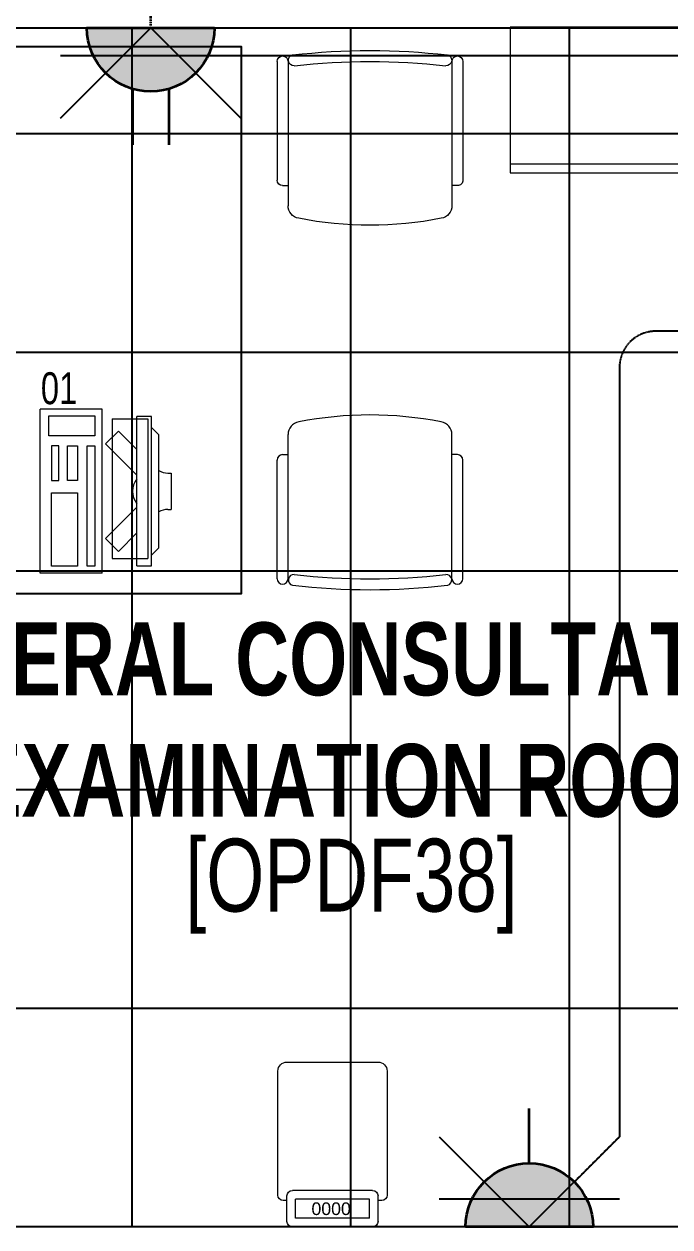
# Model space of a CAD drawing. Extents: x -178977 to 231842, y -29287 to 19916.
# Drawn here: x 45680 to 47452, y -6100 to -2800 of the extents above; entities that cross this region are included whole.
import ezdxf
from ezdxf.enums import TextEntityAlignment as Align

# ---------------------------------------------------------------- set-up
doc = ezdxf.new("R2010")
doc.units = 0
doc.header["$LTSCALE"] = 0.25
doc.linetypes.add('DASHDOT', pattern=[25.4, 12.7, -6.35, 0, -6.35])
doc.linetypes.add('HIDDEN', pattern=[9.525, 6.35, -3.175])
for name, color, linetype, lineweight in [('01-First Floor-FUR$0$72_EGR_BASE_TEXT', 252, 'Continuous', 5), ('01-First Floor-FUR$0$72_EGR_EQP_TAG', 142, 'Continuous', 5), ('01-First Floor-FUR$0$LOADING', 253, 'Continuous', 5), ('01-First Floor-FUR$0$Walls', 251, 'Continuous', 5), ('E-LITE-CLNG-CNDT', 6, 'DASHDOT', 35), ('E-LITE-EXIT-NUMB', 6, 'Continuous', 25), ('E-POWR-CLNG-CNDT', 6, 'DASHDOT', 35), ('E-POWR-FLOR-CNDT', 6, 'HIDDEN', 25), ('E-POWR-WALL @ 100', 4, 'Continuous', 35)]:
    doc.layers.add(name, color=color, linetype=linetype, lineweight=lineweight)
doc.layers.add('01-First Floor-FUR$0$FALSE CEILING', color=251, linetype='Continuous')
doc.layers.add('01-First Floor-FUR$0$TME-NON MEDICAL FURNITURE', color=242, linetype='Continuous')
doc.styles.add('01-First Floor-FUR$0$Standard', font='arial.ttf')
doc.styles.add('01-First Floor-FUR$0$X3G_ENTITY_257CFD', font='swisscl.ttf', dxfattribs={"height": 200})
doc.styles.add('01-First Floor-FUR$0$X3G_ENTITY_9EC9', font='swisscl.ttf', dxfattribs={"height": 0.2})
doc.styles.add('01-First Floor-FUR$0$X3G_ENTITY_9F38', font='swisscl.ttf', dxfattribs={"height": 0.2})
doc.styles.add('DC_SIMPLEX', font='SIMPLEX.shx', dxfattribs={"width": 0.7})

# ---------------------------------------------------------------- blocks, each defined once
blk = doc.blocks.new('01-First Floor-FUR$0$GF21027-P')
at = {"layer": '01-First Floor-FUR$0$LOADING'}
for p, q in [((0.4, 0.4), (-0.4, 0.4)), ((-0.4, 0.4), (-0.4, 0)), ((0.4, 0), (0.4, 0.4)), ((-0.4, 0.025), (0.4, 0.025)), ((-0.4, 0), (0.4, 0))]:
    blk.add_line(p, q, dxfattribs=at)
blk = doc.blocks.new('01-First Floor-FUR$0$HF13461A-P')
at = {"layer": '01-First Floor-FUR$0$LOADING'}
for p, q in [((0.0229, 0.4353), (0.0229, 0.3653)), ((0.2579, 0.4503), (0.0379, 0.4503)), ((0.2729, 0.4353), (0.2729, 0.3653)), ((0.2493, 0.4266), (0.0466, 0.4266)), ((0.0466, 0.4266), (0.0466, 0.3739)), ((0.2493, 0.4266), (0.2493, 0.3739)), ((0.0229, 0.3778), (0.0129, 0.3778)), ((0.2493, 0.3739), (0.0466, 0.3739)), ((0.2829, 0.3778), (0.2729, 0.3778)), ((-0.0021, 0.3628), (-0.0021, 0.0228)), ((0.2579, 0.3503), (0.0379, 0.3503)), ((0.2979, 0.0228), (0.2979, 0.3628)), ((0.0229, -0.0022), (0.2729, -0.0022))]:
    blk.add_line(p, q, dxfattribs=at)
for centre, radius, start, end in [((0.0379, 0.4353), 0.015, 90, 180), ((0.2579, 0.4353), 0.015, 0, 90), ((0.0129, 0.3628), 0.015, 90, 180), ((0.0379, 0.3653), 0.015, 180, 270), ((0.2579, 0.3653), 0.015, 270, 0), ((0.2829, 0.3628), 0.015, 0, 90), ((0.0229, 0.0228), 0.025, 180, 270), ((0.2729, 0.0228), 0.025, 270, 0)]:
    blk.add_arc(centre, radius, start, end, dxfattribs=at)
at = {"layer": '01-First Floor-FUR$0$LOADING', "style": '01-First Floor-FUR$0$Standard'}
blk.add_text('0000', height=0.03477, dxfattribs=at).set_placement((0.0901, 0.3829))
blk = doc.blocks.new('01-First Floor-FUR$0$GF21016-P')
at = {"layer": '01-First Floor-FUR$0$LOADING', "extrusion": (-1.24384e-09, -1.20261e-09, -1)}
for p, q in [((0.0128, 0.0179), (0.0128, 0.4136)), ((0.4628, 0.0179), (0.4628, 0.4136)), ((-0.0172, 0.0179), (-0.0172, 0.3435)), ((-0.0022, 0.3585), (0.0128, 0.3585)), ((0.4778, 0.3585), (0.4628, 0.3585)), ((0.4928, 0.0179), (0.4928, 0.3435)), ((0.4778, 0.0029), (0.4778, 0.0029))]:
    blk.add_line(p, q, dxfattribs=at)
for centre, radius, start, end in [((-0.2378, -0.5362), 1.0036, 78.7568, 101.2432), ((-0.0478, 0.4136), 0.035, 0, 80.6557), ((-0.4278, 0.4136), 0.035, 99.3443, 180), ((0.0022, 0.3435), 0.015, 0, 90), ((-0.4778, 0.3435), 0.015, 90, 180), ((0.0022, 0.0179), 0.015, 270, 0), ((0.0022, 0.0179), 0.015, 180, 270), ((-0.0284, 0.0145), 0.015, 284.3864, 95.5209), ((-0.2378, 1.8734), 1.8855, 263.5119, 276.4881), ((-0.2378, 1.8928), 1.8749, 263.6341, 276.3659), ((-0.4471, 0.0145), 0.015, 84.4791, 255.6136), ((-0.4778, 0.0179), 0.015, 270, 0), ((-0.4778, 0.0179), 0.015, 180, 270)]:
    blk.add_arc(centre, radius, start, end, dxfattribs=at)
blk = doc.blocks.new('01-First Floor-FUR$0$ITCWLS1-P')
at = {"layer": '01-First Floor-FUR$0$LOADING'}
for p, q in [((-0.2651, 0.43, 0), (-0.3051, 0.43, 0)), ((-0.3051, 0.43, 0), (-0.3051, 0.02, 0)), ((-0.2651, 0.43, 0), (-0.2651, 0.02, 0)), ((-0.17, 0.45), (-0.17, 0)), ((-0.17, 0.45), (0, 0.45)), ((-0.1496, 0.4305), (-0.1291, 0.4305)), ((-0.1291, 0.4305), (-0.1291, 0.4089)), ((0, 0.45), (0, 0)), ((-0.3251, 0.38, 0), (-0.3051, 0.4, 0)), ((-0.197, 0.4094), (-0.295, 0.4094)), ((-0.295, 0.0264), (-0.295, 0.4094)), ((-0.197, 0.0264), (-0.197, 0.4094)), ((-0.3251, 0.38, 0), (-0.3251, 0.07, 0)), ((-0.3503, 0.275), (-0.3596, 0.275)), ((-0.3596, 0.175), (-0.3596, 0.275)), ((-0.3503, 0.175), (-0.3596, 0.175)), ((-0.3251, 0.07, 0), (-0.3051, 0.05, 0)), ((-0.3051, 0.02, 0), (-0.2651, 0.02, 0)), ((-0.197, 0.0264), (-0.295, 0.0264)), ((-0.17, 0), (0, 0))]:
    blk.add_line(p, q, dxfattribs=at)
at = {"layer": '01-First Floor-FUR$0$LOADING', "extrusion": (2.48281e-10, 3.18408e-10, -1)}
for p, q in [((-0.2651, 0.3395), (-0.2144, 0.3902)), ((-0.1791, 0.3548), (-0.2144, 0.3902)), ((-0.2651, 0.2688), (-0.1791, 0.3548))]:
    blk.add_line(p, q, dxfattribs=at)
at = {"layer": '01-First Floor-FUR$0$LOADING', "extrusion": (2.48281e-10, -3.18408e-10, -1)}
for p, q in [((-0.2651, 0.1812), (-0.1791, 0.0952)), ((-0.2651, 0.1105), (-0.2144, 0.0598)), ((-0.1791, 0.0952), (-0.2144, 0.0598))]:
    blk.add_line(p, q, dxfattribs=at)
at = {"layer": '01-First Floor-FUR$0$LOADING'}
for points in [[(-0.1291, 0.4089), (-0.1291, 0.1), (-0.1496, 0.1), (-0.1496, 0.4305)], [(-0.1496, 0.1), (-0.1496, 0.1), (-0.1496, 0.1), (-0.1496, 0.1), (-0.1496, 0.1), (-0.1496, 0.1), (-0.1496, 0.1), (-0.1496, 0.1), (-0.1496, 0.1)], [(-0.1496, 0.1), (-0.1496, 0.1), (-0.1496, 0.1), (-0.1496, 0.1), (-0.1496, 0.1), (-0.1496, 0.1), (-0.1496, 0.1), (-0.1496, 0.1), (-0.1496, 0.1), (-0.1496, 0.1), (-0.1496, 0.1), (-0.1496, 0.1), (-0.1496, 0.1), (-0.1496, 0.1), (-0.1496, 0.1), (-0.1496, 0.1), (-0.1496, 0.1), (-0.1496, 0.1)], [(-0.1496, 0.1), (-0.1496, 0.1), (-0.1496, 0.1), (-0.1496, 0.1), (-0.1496, 0.1), (-0.1496, 0.1), (-0.1496, 0.1), (-0.1496, 0.1), (-0.1496, 0.1), (-0.1496, 0.1)], [(-0.1496, 0.1), (-0.1496, 0.1), (-0.1496, 0.1), (-0.1496, 0.1), (-0.1496, 0.1), (-0.1496, 0.1), (-0.1496, 0.1)], [(-0.1496, 0.1), (-0.1496, 0.1), (-0.1496, 0.1), (-0.1496, 0.1), (-0.1496, 0.1), (-0.1496, 0.1), (-0.1496, 0.1), (-0.1496, 0.1), (-0.1496, 0.1), (-0.1496, 0.1)], [(-0.1496, 0.1), (-0.1496, 0.1), (-0.1496, 0.1), (-0.1496, 0.1), (-0.1496, 0.1), (-0.1496, 0.1), (-0.1496, 0.1), (-0.1496, 0.1), (-0.1496, 0.1), (-0.1496, 0.1), (-0.1496, 0.1), (-0.1496, 0.1), (-0.1496, 0.1), (-0.1496, 0.1), (-0.1496, 0.1)], [(-0.1496, 0.1), (-0.1496, 0.1), (-0.1496, 0.1), (-0.1496, 0.1), (-0.1496, 0.1), (-0.1496, 0.1), (-0.1496, 0.1), (-0.1496, 0.1), (-0.1496, 0.1), (-0.1496, 0.1)], [(-0.1496, 0.1), (-0.1496, 0.1), (-0.1496, 0.1), (-0.1496, 0.1), (-0.1496, 0.1), (-0.1496, 0.1), (-0.1496, 0.1), (-0.1496, 0.1), (-0.1496, 0.1), (-0.1496, 0.1)], [(-0.1496, 0.1), (-0.1496, 0.1), (-0.1496, 0.1), (-0.1496, 0.1), (-0.1496, 0.1), (-0.1496, 0.1), (-0.1496, 0.1), (-0.1496, 0.1), (-0.1496, 0.1), (-0.1496, 0.1), (-0.1496, 0.1), (-0.1496, 0.1), (-0.1496, 0.1), (-0.1496, 0.1), (-0.1496, 0.1), (-0.1496, 0.1), (-0.1496, 0.1), (-0.1496, 0.1), (-0.1496, 0.1), (-0.1496, 0.1), (-0.1496, 0.1), (-0.1496, 0.1), (-0.1496, 0.1), (-0.1496, 0.1), (-0.1496, 0.1), (-0.1496, 0.1), (-0.1496, 0.1), (-0.1496, 0.1), (-0.1496, 0.1), (-0.1496, 0.1), (-0.1496, 0.1), (-0.1496, 0.1), (-0.1496, 0.1), (-0.1496, 0.1), (-0.1496, 0.1), (-0.1496, 0.1), (-0.1496, 0.1), (-0.1496, 0.1), (-0.1496, 0.1), (-0.1496, 0.1), (-0.1496, 0.1), (-0.1496, 0.1), (-0.1496, 0.1), (-0.1496, 0.1), (-0.1496, 0.1), (-0.1496, 0.1), (-0.1496, 0.1), (-0.1496, 0.1), (-0.1496, 0.1), (-0.1496, 0.1), (-0.1496, 0.1), (-0.1496, 0.1), (-0.1496, 0.1), (-0.1496, 0.1)], [(-0.1496, 0.1), (-0.1496, 0.1), (-0.1496, 0.1), (-0.1496, 0.1), (-0.1496, 0.1), (-0.1496, 0.1), (-0.1496, 0.1), (-0.1496, 0.1), (-0.1496, 0.1), (-0.1496, 0.1), (-0.1496, 0.1), (-0.1496, 0.1), (-0.1496, 0.1), (-0.1496, 0.1), (-0.1496, 0.1), (-0.1496, 0.1), (-0.1496, 0.1), (-0.1496, 0.1), (-0.1496, 0.1), (-0.1496, 0.1), (-0.1496, 0.1), (-0.1496, 0.1), (-0.1496, 0.1), (-0.1496, 0.1), (-0.1496, 0.1), (-0.1496, 0.1), (-0.1496, 0.1), (-0.1496, 0.1), (-0.1496, 0.1), (-0.1496, 0.1), (-0.1496, 0.1), (-0.1496, 0.1), (-0.1496, 0.1), (-0.1496, 0.1), (-0.1496, 0.1), (-0.1496, 0.1), (-0.1496, 0.1), (-0.1496, 0.1), (-0.1496, 0.1), (-0.1496, 0.1), (-0.1496, 0.1), (-0.1496, 0.1), (-0.1496, 0.1), (-0.1496, 0.1), (-0.1496, 0.1), (-0.1496, 0.1), (-0.1496, 0.1), (-0.1496, 0.1), (-0.1496, 0.1), (-0.1496, 0.1), (-0.1496, 0.1), (-0.1496, 0.1), (-0.1496, 0.1), (-0.1496, 0.1), (-0.1496, 0.1), (-0.1496, 0.1), (-0.1496, 0.1), (-0.1496, 0.1), (-0.1496, 0.1), (-0.1496, 0.1), (-0.1496, 0.1), (-0.1496, 0.1), (-0.1496, 0.1), (-0.1496, 0.1), (-0.1496, 0.1), (-0.1496, 0.1), (-0.1496, 0.1), (-0.1496, 0.1), (-0.1496, 0.1), (-0.1496, 0.1), (-0.1496, 0.1), (-0.1496, 0.1), (-0.1496, 0.1), (-0.1496, 0.1), (-0.1496, 0.1), (-0.1496, 0.1), (-0.1496, 0.1), (-0.1496, 0.1), (-0.1496, 0.1), (-0.1496, 0.1), (-0.1496, 0.1), (-0.1496, 0.1), (-0.1496, 0.1), (-0.1496, 0.1), (-0.1496, 0.1), (-0.1496, 0.1), (-0.1496, 0.1), (-0.1496, 0.1), (-0.1496, 0.1)], [(-0.1496, 0.1), (-0.1496, 0.1), (-0.1496, 0.1), (-0.1496, 0.1), (-0.1496, 0.1), (-0.1496, 0.1), (-0.1496, 0.1), (-0.1496, 0.1), (-0.1496, 0.1), (-0.1496, 0.1), (-0.1496, 0.1), (-0.1496, 0.1)], [(-0.1496, 0.1), (-0.1496, 0.1), (-0.1496, 0.1), (-0.1496, 0.1), (-0.1496, 0.1), (-0.1496, 0.1), (-0.1496, 0.1)], [(-0.1496, 0.1), (-0.1496, 0.1), (-0.1496, 0.1), (-0.1496, 0.1), (-0.1496, 0.1), (-0.1496, 0.1), (-0.1496, 0.1), (-0.1496, 0.1), (-0.1496, 0.1), (-0.1496, 0.1), (-0.1496, 0.1), (-0.1496, 0.1), (-0.1496, 0.1), (-0.1496, 0.1), (-0.1496, 0.1), (-0.1496, 0.1), (-0.1496, 0.1)], [(-0.1496, 0.1), (-0.1496, 0.1), (-0.1496, 0.1), (-0.1496, 0.1), (-0.1496, 0.1), (-0.1496, 0.1), (-0.1496, 0.1), (-0.1496, 0.1), (-0.1496, 0.1), (-0.1496, 0.1), (-0.1496, 0.1), (-0.1496, 0.1), (-0.1496, 0.1), (-0.1496, 0.1), (-0.1496, 0.1), (-0.1496, 0.1), (-0.1496, 0.1), (-0.1496, 0.1), (-0.1496, 0.1), (-0.1496, 0.1), (-0.1496, 0.1), (-0.1496, 0.1), (-0.1496, 0.1), (-0.1496, 0.1), (-0.1496, 0.1), (-0.1496, 0.1), (-0.1496, 0.1), (-0.1496, 0.1), (-0.1496, 0.1), (-0.1496, 0.1), (-0.1496, 0.1), (-0.1496, 0.1), (-0.1496, 0.1), (-0.1496, 0.1), (-0.1496, 0.1), (-0.1496, 0.1), (-0.1496, 0.1), (-0.1496, 0.1), (-0.1496, 0.1), (-0.1496, 0.1), (-0.1496, 0.1), (-0.1496, 0.1), (-0.1496, 0.1), (-0.1496, 0.1), (-0.1496, 0.1), (-0.1496, 0.1), (-0.1496, 0.1), (-0.1496, 0.1), (-0.1496, 0.1), (-0.1496, 0.1), (-0.1496, 0.1), (-0.1496, 0.1), (-0.1496, 0.1), (-0.1496, 0.1), (-0.1496, 0.1), (-0.1496, 0.1), (-0.1496, 0.1), (-0.1496, 0.1), (-0.1496, 0.1), (-0.1496, 0.1), (-0.1496, 0.1), (-0.1496, 0.1), (-0.1496, 0.1), (-0.1496, 0.1), (-0.1496, 0.1), (-0.1496, 0.1), (-0.1496, 0.1), (-0.1496, 0.1), (-0.1496, 0.1), (-0.1496, 0.1), (-0.1496, 0.1), (-0.1496, 0.1), (-0.1496, 0.1), (-0.1496, 0.1), (-0.1496, 0.1), (-0.1496, 0.1), (-0.1496, 0.1), (-0.1496, 0.1), (-0.1496, 0.1), (-0.1496, 0.1), (-0.1496, 0.1), (-0.1496, 0.1), (-0.1496, 0.1), (-0.1496, 0.1), (-0.1496, 0.1), (-0.1496, 0.1), (-0.1496, 0.1), (-0.1496, 0.1), (-0.1496, 0.1), (-0.1496, 0.1), (-0.1496, 0.1), (-0.1496, 0.1), (-0.1496, 0.1), (-0.1496, 0.1), (-0.1496, 0.1), (-0.1496, 0.1), (-0.1496, 0.1), (-0.1496, 0.1), (-0.1496, 0.1), (-0.1496, 0.1), (-0.1496, 0.1), (-0.1496, 0.1), (-0.1496, 0.1), (-0.1496, 0.1), (-0.1496, 0.1), (-0.1496, 0.1), (-0.1496, 0.1), (-0.1496, 0.1), (-0.1496, 0.1), (-0.1496, 0.1), (-0.1496, 0.1)], [(-0.1496, 0.1), (-0.1496, 0.1), (-0.1496, 0.1), (-0.1496, 0.1), (-0.1496, 0.1), (-0.1496, 0.1), (-0.1496, 0.1), (-0.1496, 0.1)]]:
    blk.add_lwpolyline(points, dxfattribs=at)
for points in [[(-0.1019, 0.4305), (-0.0304, 0.4305), (-0.0304, 0.2294), (-0.1019, 0.2294)], [(-0.1019, 0.1954), (-0.0747, 0.1954), (-0.0747, 0.1), (-0.1019, 0.1)], [(-0.0304, 0.1954), (-0.0508, 0.1954), (-0.0508, 0.1), (-0.0304, 0.1)], [(-0.1496, 0.1), (-0.1496, 0.1), (-0.1496, 0.1), (-0.1496, 0.1), (-0.1496, 0.1), (-0.1496, 0.1), (-0.1496, 0.1), (-0.1496, 0.1), (-0.1496, 0.1), (-0.1496, 0.1), (-0.1496, 0.1), (-0.1496, 0.1), (-0.1496, 0.1), (-0.1496, 0.1), (-0.1496, 0.1), (-0.1496, 0.1), (-0.1496, 0.1), (-0.1496, 0.1), (-0.1496, 0.1), (-0.1496, 0.1), (-0.1496, 0.1), (-0.1496, 0.1), (-0.1496, 0.1), (-0.1496, 0.1), (-0.1496, 0.1), (-0.1496, 0.1), (-0.1496, 0.1), (-0.1496, 0.1), (-0.1496, 0.1), (-0.1496, 0.1), (-0.1496, 0.1), (-0.1496, 0.1), (-0.1496, 0.1), (-0.1496, 0.1), (-0.1496, 0.1), (-0.1496, 0.1), (-0.1496, 0.1), (-0.1496, 0.1), (-0.1496, 0.1), (-0.1496, 0.1), (-0.1496, 0.1), (-0.1496, 0.1), (-0.1496, 0.1), (-0.1496, 0.1), (-0.1496, 0.1), (-0.1496, 0.1), (-0.1496, 0.1), (-0.1496, 0.1), (-0.1496, 0.1), (-0.1496, 0.1), (-0.1496, 0.1), (-0.1496, 0.1), (-0.1496, 0.1), (-0.1496, 0.1), (-0.1496, 0.1), (-0.1496, 0.1), (-0.1496, 0.1), (-0.1496, 0.1), (-0.1496, 0.1), (-0.1496, 0.1), (-0.1496, 0.1), (-0.1496, 0.1), (-0.1496, 0.1), (-0.1496, 0.1), (-0.1496, 0.1), (-0.1496, 0.1), (-0.1496, 0.1), (-0.1496, 0.1), (-0.1496, 0.1), (-0.1496, 0.1), (-0.1496, 0.1), (-0.1496, 0.1), (-0.1496, 0.1), (-0.1496, 0.1), (-0.1496, 0.1), (-0.1496, 0.1), (-0.1496, 0.1), (-0.1496, 0.1), (-0.1496, 0.1), (-0.1496, 0.1), (-0.1496, 0.1), (-0.1496, 0.1), (-0.1496, 0.1), (-0.1496, 0.1), (-0.1496, 0.1), (-0.1496, 0.1), (-0.1496, 0.1), (-0.1496, 0.1), (-0.1496, 0.1), (-0.1496, 0.1), (-0.1496, 0.1), (-0.1496, 0.1), (-0.1496, 0.1), (-0.1496, 0.1), (-0.1496, 0.1), (-0.1496, 0.1), (-0.1496, 0.1), (-0.1496, 0.1), (-0.1496, 0.1), (-0.1496, 0.1), (-0.1496, 0.1), (-0.1496, 0.1), (-0.1496, 0.1), (-0.1496, 0.1), (-0.1496, 0.1), (-0.1496, 0.1), (-0.1496, 0.1), (-0.1496, 0.1), (-0.1496, 0.1), (-0.1496, 0.1), (-0.1496, 0.1), (-0.1496, 0.1), (-0.1496, 0.1), (-0.1496, 0.1), (-0.1496, 0.1), (-0.1496, 0.1), (-0.1496, 0.1), (-0.1496, 0.1), (-0.1496, 0.1), (-0.1496, 0.1), (-0.1496, 0.1), (-0.1496, 0.1), (-0.1496, 0.1), (-0.1496, 0.1), (-0.1496, 0.1), (-0.1496, 0.1), (-0.1496, 0.1), (-0.1496, 0.1), (-0.1496, 0.1), (-0.1496, 0.1), (-0.1496, 0.1), (-0.1496, 0.1), (-0.1496, 0.1), (-0.1496, 0.1), (-0.1496, 0.1), (-0.1496, 0.1), (-0.1496, 0.1), (-0.1496, 0.1), (-0.1496, 0.1), (-0.1496, 0.1), (-0.1496, 0.1), (-0.1496, 0.1), (-0.1496, 0.1), (-0.1496, 0.1), (-0.1496, 0.1), (-0.1496, 0.1), (-0.1496, 0.1), (-0.1496, 0.1), (-0.1496, 0.1), (-0.1496, 0.1), (-0.1496, 0.1), (-0.1496, 0.1), (-0.1496, 0.1), (-0.1496, 0.1), (-0.1496, 0.1), (-0.1496, 0.1), (-0.1496, 0.1), (-0.1496, 0.1), (-0.1496, 0.1), (-0.1496, 0.1), (-0.1496, 0.1), (-0.1496, 0.1), (-0.1496, 0.1), (-0.1496, 0.1), (-0.1496, 0.1), (-0.1496, 0.1), (-0.1496, 0.1), (-0.1496, 0.1), (-0.1496, 0.1), (-0.1496, 0.1), (-0.1496, 0.1), (-0.1496, 0.1), (-0.1496, 0.1), (-0.1496, 0.1), (-0.1496, 0.1), (-0.1496, 0.1), (-0.1496, 0.1), (-0.1496, 0.1), (-0.1496, 0.1), (-0.1496, 0.1), (-0.1496, 0.1), (-0.1496, 0.1), (-0.1496, 0.1), (-0.1496, 0.1), (-0.1496, 0.1), (-0.1496, 0.1), (-0.1496, 0.1), (-0.1496, 0.1), (-0.1496, 0.1), (-0.1496, 0.1), (-0.1496, 0.1), (-0.1496, 0.1), (-0.1496, 0.1), (-0.1496, 0.1), (-0.1496, 0.1), (-0.1496, 0.1), (-0.1496, 0.1), (-0.1496, 0.1), (-0.1496, 0.1), (-0.1496, 0.1), (-0.1496, 0.1), (-0.1496, 0.1), (-0.1496, 0.1), (-0.1496, 0.1), (-0.1496, 0.1), (-0.1496, 0.1), (-0.1496, 0.1), (-0.1496, 0.1), (-0.1496, 0.1), (-0.1496, 0.1), (-0.1496, 0.1), (-0.1496, 0.1), (-0.1496, 0.1), (-0.1496, 0.1), (-0.1496, 0.1), (-0.1496, 0.1), (-0.1496, 0.1), (-0.1496, 0.1), (-0.1496, 0.1), (-0.1496, 0.1), (-0.1496, 0.1), (-0.1496, 0.1), (-0.1496, 0.1), (-0.1496, 0.1), (-0.1496, 0.1), (-0.1496, 0.1), (-0.1496, 0.1), (-0.1496, 0.1), (-0.1496, 0.1), (-0.1496, 0.1), (-0.1496, 0.1), (-0.1496, 0.1), (-0.1496, 0.1), (-0.1496, 0.1), (-0.1496, 0.1), (-0.1496, 0.1), (-0.1496, 0.1), (-0.1496, 0.1), (-0.1496, 0.1), (-0.1496, 0.1), (-0.1496, 0.1), (-0.1496, 0.1), (-0.1496, 0.1), (-0.1496, 0.1), (-0.1496, 0.1), (-0.1496, 0.1), (-0.1496, 0.1), (-0.1496, 0.1), (-0.1496, 0.1), (-0.1496, 0.1), (-0.1496, 0.1), (-0.1496, 0.1), (-0.1496, 0.1), (-0.1496, 0.1), (-0.1496, 0.1), (-0.1496, 0.1), (-0.1496, 0.1), (-0.1496, 0.1), (-0.1496, 0.1), (-0.1496, 0.1), (-0.1496, 0.1), (-0.1496, 0.1), (-0.1496, 0.1), (-0.1496, 0.1), (-0.1496, 0.1), (-0.1496, 0.1), (-0.1496, 0.1), (-0.1496, 0.1), (-0.1496, 0.1), (-0.1496, 0.1), (-0.1496, 0.1), (-0.1496, 0.1), (-0.1496, 0.1), (-0.1496, 0.1), (-0.1496, 0.1), (-0.1496, 0.1), (-0.1496, 0.1)], [(-0.1496, 0.1), (-0.1496, 0.1), (-0.1496, 0.1), (-0.1496, 0.1), (-0.1496, 0.1), (-0.1496, 0.1), (-0.1496, 0.1), (-0.1496, 0.1), (-0.1496, 0.1), (-0.1496, 0.1), (-0.1496, 0.1), (-0.1496, 0.1), (-0.1496, 0.1), (-0.1496, 0.1), (-0.1496, 0.1), (-0.1496, 0.1), (-0.1496, 0.1), (-0.1496, 0.1), (-0.1496, 0.1), (-0.1496, 0.1), (-0.1496, 0.1), (-0.1496, 0.1), (-0.1496, 0.1), (-0.1496, 0.1), (-0.1496, 0.1), (-0.1496, 0.1), (-0.1496, 0.1), (-0.1496, 0.1), (-0.1496, 0.1), (-0.1496, 0.1), (-0.1496, 0.1), (-0.1496, 0.1), (-0.1496, 0.1), (-0.1496, 0.1), (-0.1496, 0.1), (-0.1496, 0.1), (-0.1496, 0.1), (-0.1496, 0.1), (-0.1496, 0.1), (-0.1496, 0.1), (-0.1496, 0.1), (-0.1496, 0.1), (-0.1496, 0.1), (-0.1496, 0.1), (-0.1496, 0.1), (-0.1496, 0.1), (-0.1496, 0.1), (-0.1496, 0.1), (-0.1496, 0.1), (-0.1496, 0.1), (-0.1496, 0.1), (-0.1496, 0.1), (-0.1496, 0.1), (-0.1496, 0.1), (-0.1496, 0.1), (-0.1496, 0.1), (-0.1496, 0.1), (-0.1496, 0.1), (-0.1496, 0.1), (-0.1496, 0.1), (-0.1496, 0.1), (-0.1496, 0.1), (-0.1496, 0.1), (-0.1496, 0.1), (-0.1496, 0.1), (-0.1496, 0.1), (-0.1496, 0.1), (-0.1496, 0.1), (-0.1496, 0.1), (-0.1496, 0.1), (-0.1496, 0.1), (-0.1496, 0.1), (-0.1496, 0.1), (-0.1496, 0.1), (-0.1496, 0.1), (-0.1496, 0.1), (-0.1496, 0.1), (-0.1496, 0.1), (-0.1496, 0.1), (-0.1496, 0.1), (-0.1496, 0.1), (-0.1496, 0.1), (-0.1496, 0.1), (-0.1496, 0.1), (-0.1496, 0.1), (-0.1496, 0.1), (-0.1496, 0.1), (-0.1496, 0.1), (-0.1496, 0.1), (-0.1496, 0.1), (-0.1496, 0.1), (-0.1496, 0.1), (-0.1496, 0.1), (-0.1496, 0.1), (-0.1496, 0.1), (-0.1496, 0.1), (-0.1496, 0.1), (-0.1496, 0.1), (-0.1496, 0.1), (-0.1496, 0.1), (-0.1496, 0.1), (-0.1496, 0.1), (-0.1496, 0.1), (-0.1496, 0.1), (-0.1496, 0.1), (-0.1496, 0.1), (-0.1496, 0.1), (-0.1496, 0.1), (-0.1496, 0.1), (-0.1496, 0.1), (-0.1496, 0.1), (-0.1496, 0.1), (-0.1496, 0.1), (-0.1496, 0.1), (-0.1496, 0.1), (-0.1496, 0.1), (-0.1496, 0.1), (-0.1496, 0.1), (-0.1496, 0.1), (-0.1496, 0.1), (-0.1496, 0.1), (-0.1496, 0.1), (-0.1496, 0.1), (-0.1496, 0.1), (-0.1496, 0.1), (-0.1496, 0.1), (-0.1496, 0.1), (-0.1496, 0.1), (-0.1496, 0.1), (-0.1496, 0.1), (-0.1496, 0.1), (-0.1496, 0.1), (-0.1496, 0.1), (-0.1496, 0.1), (-0.1496, 0.1), (-0.1496, 0.1), (-0.1496, 0.1), (-0.1496, 0.1), (-0.1496, 0.1), (-0.1496, 0.1), (-0.1496, 0.1), (-0.1496, 0.1), (-0.1496, 0.1), (-0.1496, 0.1), (-0.1496, 0.1), (-0.1496, 0.1), (-0.1496, 0.1), (-0.1496, 0.1), (-0.1496, 0.1), (-0.1496, 0.1), (-0.1496, 0.1), (-0.1496, 0.1), (-0.1496, 0.1), (-0.1496, 0.1), (-0.1496, 0.1), (-0.1496, 0.1), (-0.1496, 0.1), (-0.1496, 0.1), (-0.1496, 0.1), (-0.1496, 0.1), (-0.1496, 0.1), (-0.1496, 0.1), (-0.1496, 0.1), (-0.1496, 0.1), (-0.1496, 0.1), (-0.1496, 0.1), (-0.1496, 0.1), (-0.1496, 0.1), (-0.1496, 0.1), (-0.1496, 0.1), (-0.1496, 0.1), (-0.1496, 0.1), (-0.1496, 0.1), (-0.1496, 0.1), (-0.1496, 0.1), (-0.1496, 0.1), (-0.1496, 0.1), (-0.1496, 0.1), (-0.1496, 0.1), (-0.1496, 0.1), (-0.1496, 0.1), (-0.1496, 0.1), (-0.1496, 0.1), (-0.1496, 0.1), (-0.1496, 0.1), (-0.1496, 0.1), (-0.1496, 0.1), (-0.1496, 0.1), (-0.1496, 0.1), (-0.1496, 0.1), (-0.1496, 0.1), (-0.1496, 0.1), (-0.1496, 0.1), (-0.1496, 0.1), (-0.1496, 0.1), (-0.1496, 0.1), (-0.1496, 0.1), (-0.1496, 0.1), (-0.1496, 0.1), (-0.1496, 0.1), (-0.1496, 0.1), (-0.1496, 0.1), (-0.1496, 0.1), (-0.1496, 0.1), (-0.1496, 0.1), (-0.1496, 0.1), (-0.1496, 0.1), (-0.1496, 0.1), (-0.1496, 0.1), (-0.1496, 0.1), (-0.1496, 0.1), (-0.1496, 0.1), (-0.1496, 0.1), (-0.1496, 0.1)], [(-0.1496, 0.1), (-0.1496, 0.1), (-0.1496, 0.1), (-0.1496, 0.1), (-0.1496, 0.1), (-0.1496, 0.1), (-0.1496, 0.1), (-0.1496, 0.1), (-0.1496, 0.1), (-0.1496, 0.1), (-0.1496, 0.1), (-0.1496, 0.1), (-0.1496, 0.1), (-0.1496, 0.1), (-0.1496, 0.1), (-0.1496, 0.1), (-0.1496, 0.1), (-0.1496, 0.1), (-0.1496, 0.1), (-0.1496, 0.1), (-0.1496, 0.1), (-0.1496, 0.1), (-0.1496, 0.1), (-0.1496, 0.1), (-0.1496, 0.1), (-0.1496, 0.1), (-0.1496, 0.1), (-0.1496, 0.1), (-0.1496, 0.1), (-0.1496, 0.1), (-0.1496, 0.1), (-0.1496, 0.1), (-0.1496, 0.1), (-0.1496, 0.1), (-0.1496, 0.1), (-0.1496, 0.1), (-0.1496, 0.1), (-0.1496, 0.1), (-0.1496, 0.1), (-0.1496, 0.1), (-0.1496, 0.1), (-0.1496, 0.1), (-0.1496, 0.1), (-0.1496, 0.1), (-0.1496, 0.1), (-0.1496, 0.1), (-0.1496, 0.1), (-0.1496, 0.1), (-0.1496, 0.1), (-0.1496, 0.1), (-0.1496, 0.1), (-0.1496, 0.1), (-0.1496, 0.1), (-0.1496, 0.1), (-0.1496, 0.1), (-0.1496, 0.1), (-0.1496, 0.1), (-0.1496, 0.1), (-0.1496, 0.1), (-0.1496, 0.1), (-0.1496, 0.1), (-0.1496, 0.1), (-0.1496, 0.1), (-0.1496, 0.1), (-0.1496, 0.1), (-0.1496, 0.1), (-0.1496, 0.1), (-0.1496, 0.1), (-0.1496, 0.1), (-0.1496, 0.1), (-0.1496, 0.1), (-0.1496, 0.1), (-0.1496, 0.1), (-0.1496, 0.1), (-0.1496, 0.1), (-0.1496, 0.1), (-0.1496, 0.1), (-0.1496, 0.1), (-0.1496, 0.1), (-0.1496, 0.1), (-0.1496, 0.1), (-0.1496, 0.1), (-0.1496, 0.1), (-0.1496, 0.1), (-0.1496, 0.1), (-0.1496, 0.1), (-0.1496, 0.1), (-0.1496, 0.1), (-0.1496, 0.1), (-0.1496, 0.1), (-0.1496, 0.1), (-0.1496, 0.1), (-0.1496, 0.1), (-0.1496, 0.1), (-0.1496, 0.1), (-0.1496, 0.1), (-0.1496, 0.1), (-0.1496, 0.1), (-0.1496, 0.1), (-0.1496, 0.1), (-0.1496, 0.1), (-0.1496, 0.1), (-0.1496, 0.1), (-0.1496, 0.1), (-0.1496, 0.1), (-0.1496, 0.1), (-0.1496, 0.1), (-0.1496, 0.1), (-0.1496, 0.1), (-0.1496, 0.1), (-0.1496, 0.1), (-0.1496, 0.1), (-0.1496, 0.1), (-0.1496, 0.1), (-0.1496, 0.1), (-0.1496, 0.1), (-0.1496, 0.1), (-0.1496, 0.1), (-0.1496, 0.1), (-0.1496, 0.1), (-0.1496, 0.1), (-0.1496, 0.1), (-0.1496, 0.1), (-0.1496, 0.1), (-0.1496, 0.1), (-0.1496, 0.1), (-0.1496, 0.1), (-0.1496, 0.1), (-0.1496, 0.1), (-0.1496, 0.1), (-0.1496, 0.1), (-0.1496, 0.1), (-0.1496, 0.1), (-0.1496, 0.1), (-0.1496, 0.1), (-0.1496, 0.1), (-0.1496, 0.1), (-0.1496, 0.1), (-0.1496, 0.1), (-0.1496, 0.1), (-0.1496, 0.1), (-0.1496, 0.1), (-0.1496, 0.1), (-0.1496, 0.1), (-0.1496, 0.1), (-0.1496, 0.1), (-0.1496, 0.1), (-0.1496, 0.1), (-0.1496, 0.1), (-0.1496, 0.1), (-0.1496, 0.1), (-0.1496, 0.1), (-0.1496, 0.1), (-0.1496, 0.1), (-0.1496, 0.1), (-0.1496, 0.1), (-0.1496, 0.1), (-0.1496, 0.1), (-0.1496, 0.1), (-0.1496, 0.1), (-0.1496, 0.1), (-0.1496, 0.1), (-0.1496, 0.1), (-0.1496, 0.1), (-0.1496, 0.1), (-0.1496, 0.1), (-0.1496, 0.1), (-0.1496, 0.1), (-0.1496, 0.1), (-0.1496, 0.1), (-0.1496, 0.1), (-0.1496, 0.1), (-0.1496, 0.1), (-0.1496, 0.1), (-0.1496, 0.1), (-0.1496, 0.1), (-0.1496, 0.1), (-0.1496, 0.1), (-0.1496, 0.1), (-0.1496, 0.1), (-0.1496, 0.1), (-0.1496, 0.1), (-0.1496, 0.1), (-0.1496, 0.1), (-0.1496, 0.1), (-0.1496, 0.1), (-0.1496, 0.1), (-0.1496, 0.1), (-0.1496, 0.1), (-0.1496, 0.1), (-0.1496, 0.1), (-0.1496, 0.1), (-0.1496, 0.1), (-0.1496, 0.1), (-0.1496, 0.1), (-0.1496, 0.1), (-0.1496, 0.1), (-0.1496, 0.1), (-0.1496, 0.1), (-0.1496, 0.1), (-0.1496, 0.1), (-0.1496, 0.1), (-0.1496, 0.1), (-0.1496, 0.1), (-0.1496, 0.1), (-0.1496, 0.1), (-0.1496, 0.1), (-0.1496, 0.1), (-0.1496, 0.1), (-0.1496, 0.1), (-0.1496, 0.1), (-0.1496, 0.1), (-0.1496, 0.1), (-0.1496, 0.1), (-0.1496, 0.1), (-0.1496, 0.1), (-0.1496, 0.1), (-0.1496, 0.1), (-0.1496, 0.1)], [(-0.1496, 0.0727), (-0.0236, 0.0727), (-0.0236, 0.0182), (-0.1496, 0.0182)]]:
    blk.add_lwpolyline(points, close=True, dxfattribs=at)
for centre, radius, start, end in [((-0.3503, 0.325), 0.05, 270, 300.3093), ((-0.3089, 0.225), 0.0556, 321.9431, 38.0569), ((-0.3503, 0.125), 0.05, 59.6907, 90)]:
    blk.add_arc(centre, radius, start, end, dxfattribs=at)
blk = doc.blocks.new('01-First Floor-FUR')
at = {"layer": '01-First Floor-FUR$0$FALSE CEILING', "linetype": 'Continuous'}
for p, q in [((45976, -6100), (45976, -2810)), ((46576, -6100), (46576, -2810)), ((47176, -6100), (47176, -2810)), ((44776, -3100), (48976, -3100)), ((44776, -3700), (48976, -3700)), ((44776, -4300), (48976, -4300)), ((44776, -4900), (48976, -4900)), ((44776, -5500), (48976, -5500))]:
    blk.add_line(p, q, dxfattribs=at)
at = {"layer": '01-First Floor-FUR$0$FALSE CEILING'}
blk.add_lwpolyline([(44776, -2810), (48976, -2810), (48976, -6100), (44776, -6100)], close=True, dxfattribs=at)
at = {"layer": '01-First Floor-FUR$0$FALSE CEILING', "elevation": -0.1}
blk.add_lwpolyline([(45526, -4361.9), (46276, -4361.9), (46276, -2861.9), (45526, -2861.9)], close=True, dxfattribs=at)
at = {"layer": '01-First Floor-FUR$0$LOADING', "elevation": -0.1}
blk.add_lwpolyline([(45526, -4361.9), (46276, -4361.9), (46276, -2861.9), (45526, -2861.9)], close=True, dxfattribs=at)
at = {"layer": '01-First Floor-FUR$0$Walls'}
for p, q in [((44776, -2810), (48976, -2810)), ((48976, -6100), (44776, -6100))]:
    blk.add_line(p, q, dxfattribs=at)
at = {"layer": '01-First Floor-FUR$0$LOADING', "color": 1, "xscale": 1000, "yscale": 1000, "zscale": 1000, "rotation": 2.09118487140825e-08}
blk.add_blockref('01-First Floor-FUR$0$GF21027-P', (47413.5, -3207.8, -0.1), dxfattribs=at)
at = {"layer": '01-First Floor-FUR$0$LOADING', "extrusion": (-8.01373e-06, -1.9399e-16, 1), "xscale": 1000.000000000013, "yscale": 1000.000000000013, "zscale": 1000.000000000013, "rotation": 180}
blk.add_blockref('01-First Floor-FUR$0$ITCWLS1-P', (45724.1, -3856.5, -0.5), dxfattribs=at)
at = {"layer": '01-First Floor-FUR$0$LOADING', "lineweight": 0, "xscale": -1000, "yscale": 1000, "zscale": 1000, "rotation": 180}
blk.add_blockref('01-First Floor-FUR$0$HF13461A-P', (46378.1, -5649.7, -0.1), dxfattribs=at)
at = {"layer": '01-First Floor-FUR$0$TME-NON MEDICAL FURNITURE', "color": 1, "extrusion": (-4.75185e-05, 1.86519e-05, 1), "xscale": 1000.000000000006, "yscale": 1000.000000000006, "zscale": -1000.000000000001, "rotation": 179.9999749532386}
blk.add_blockref('01-First Floor-FUR$0$GF21016-P', (46866.7, -2884.4, -2.4), dxfattribs=at)
at = {"layer": '01-First Floor-FUR$0$TME-NON MEDICAL FURNITURE', "color": 1, "extrusion": (-4.75185e-05, -1.86519e-05, 1), "xscale": -1000.000000000006, "yscale": 1000.000000000006, "zscale": -1000.000000000006, "rotation": 2.504676146486418e-05}
blk.add_blockref('01-First Floor-FUR$0$GF21016-P', (46866.7, -4339.5, -2.3), dxfattribs=at)
at = {"layer": '01-First Floor-FUR$0$72_EGR_BASE_TEXT', "insert": (46600.7, -4441.4, 0.1), "char_height": 200, "width": 3508.102, "attachment_point": 2, "style": '01-First Floor-FUR$0$X3G_ENTITY_9EC9'}
blk.add_mtext('{\\fSwis721 LtCn BT|b1|i0|c0|p34;GENERAL CONSULTATION / EXAMINATION ROOM}', dxfattribs=at)
at = {"layer": '01-First Floor-FUR$0$72_EGR_BASE_TEXT', "insert": (46578.2, -5034.8, 0.1), "char_height": 200, "attachment_point": 2, "style": '01-First Floor-FUR$0$X3G_ENTITY_9F38'}
blk.add_mtext('[OPDF38]', dxfattribs=at)
at = {"layer": '01-First Floor-FUR$0$72_EGR_EQP_TAG', "insert": (45775.6, -3755.1, -0.1), "char_height": 87.47, "attachment_point": 2, "style": '01-First Floor-FUR$0$X3G_ENTITY_257CFD'}
blk.add_mtext('01', dxfattribs=at)
blk = doc.blocks.new('*U143')
h = blk.add_hatch(color=253)
edge = h.paths.add_edge_path()
edge.add_line((-1.75, 0), (1.75, 0))
edge.add_arc((0, 0), 1.75, 180, 360, ccw=False)
blk.add_line((0, -1.75), (0, -3.25))
blk.add_lwpolyline([(-1.75, 0, 1), (1.75, 0)], format="xyb", close=True)
at = {"layer": 'Defpoints'}
for p, q in [((-2.475, -2.475), (0, 0)), ((2.475, -2.475), (0, 0)), ((2.475, -0.758), (-2.475, -0.758))]:
    blk.add_line(p, q, dxfattribs=at)
at = {"layer": 'E-LITE-EXIT-NUMB', "style": 'DC_SIMPLEX', "width": 0.7, "flags": 8}
blk.add_attdef('TYPE', text='', height=2, rotation=360, dxfattribs=at).set_placement((-2.682, 5.238), align=Align.RIGHT)
blk.add_attdef('CIRCUIT', (2.682, 5.238), '', height=2, rotation=360, dxfattribs=at)
blk = doc.blocks.new('*U144')
h = blk.add_hatch(color=253)
edge = h.paths.add_edge_path()
edge.add_line((-1.75, 0), (1.75, 0))
edge.add_arc((0, 0), 1.75, 180, 360, ccw=False)
for p, q in [((-0.5, -1.677), (-0.5, -3.211)), ((0.5, -1.677), (0.5, -3.211))]:
    blk.add_line(p, q)
blk.add_lwpolyline([(-1.75, 0, 1), (1.75, 0)], format="xyb", close=True)
at = {"layer": 'Defpoints'}
for p, q in [((-2.475, -2.475), (0, 0)), ((2.475, -2.475), (0, 0)), ((2.475, -0.758), (-2.475, -0.758))]:
    blk.add_line(p, q, dxfattribs=at)
at = {"layer": 'E-LITE-EXIT-NUMB', "style": 'DC_SIMPLEX', "width": 0.7, "flags": 8}
blk.add_attdef('TYPE', text='', height=2, rotation=360, dxfattribs=at).set_placement((-2.682, 5.238), align=Align.RIGHT)
blk.add_attdef('CIRCUIT', (2.682, 5.238), '', height=2, rotation=360, dxfattribs=at)

msp = doc.modelspace()

# ---------------------------------------------------------------- linework, layer by layer
at = {"layer": 'E-POWR-CLNG-CNDT'}
msp.add_lwpolyline([(46027.1, -2810), (46027.1, -1260)], dxfattribs=at)
at = {"layer": 'E-POWR-FLOR-CNDT'}
for points in [[(46102.9, -2885.8), (48628.5, -2885.8, -0.414214), (48728.5, -2985.8), (48728.5, -3147.3), (48852.3, -3271.1)], [(48852.3, -3518.6), (48728.5, -3642.3), (47413.4, -3642.3, 0.414214), (47313.4, -3742.3), (47313.4, -5852.5), (47189.7, -5976.3)]]:
    msp.add_lwpolyline(points, format="xyb", dxfattribs=at)

# ---------------------------------------------------------------- block references
at = {"layer": 'E-LITE-CLNG-CNDT'}
msp.add_blockref('01-First Floor-FUR', (0, 0), dxfattribs=at)
at = {"layer": 'E-POWR-WALL @ 100', "xscale": -100, "yscale": 100, "zscale": 100}
msp.add_blockref('*U144', (46027.1, -2810), dxfattribs=at)
at = {"layer": 'E-POWR-WALL @ 100', "xscale": -100, "yscale": 100, "zscale": 100, "rotation": 180}
msp.add_blockref('*U143', (47065.9, -6100), dxfattribs=at)

doc.saveas('drawing.dxf')
